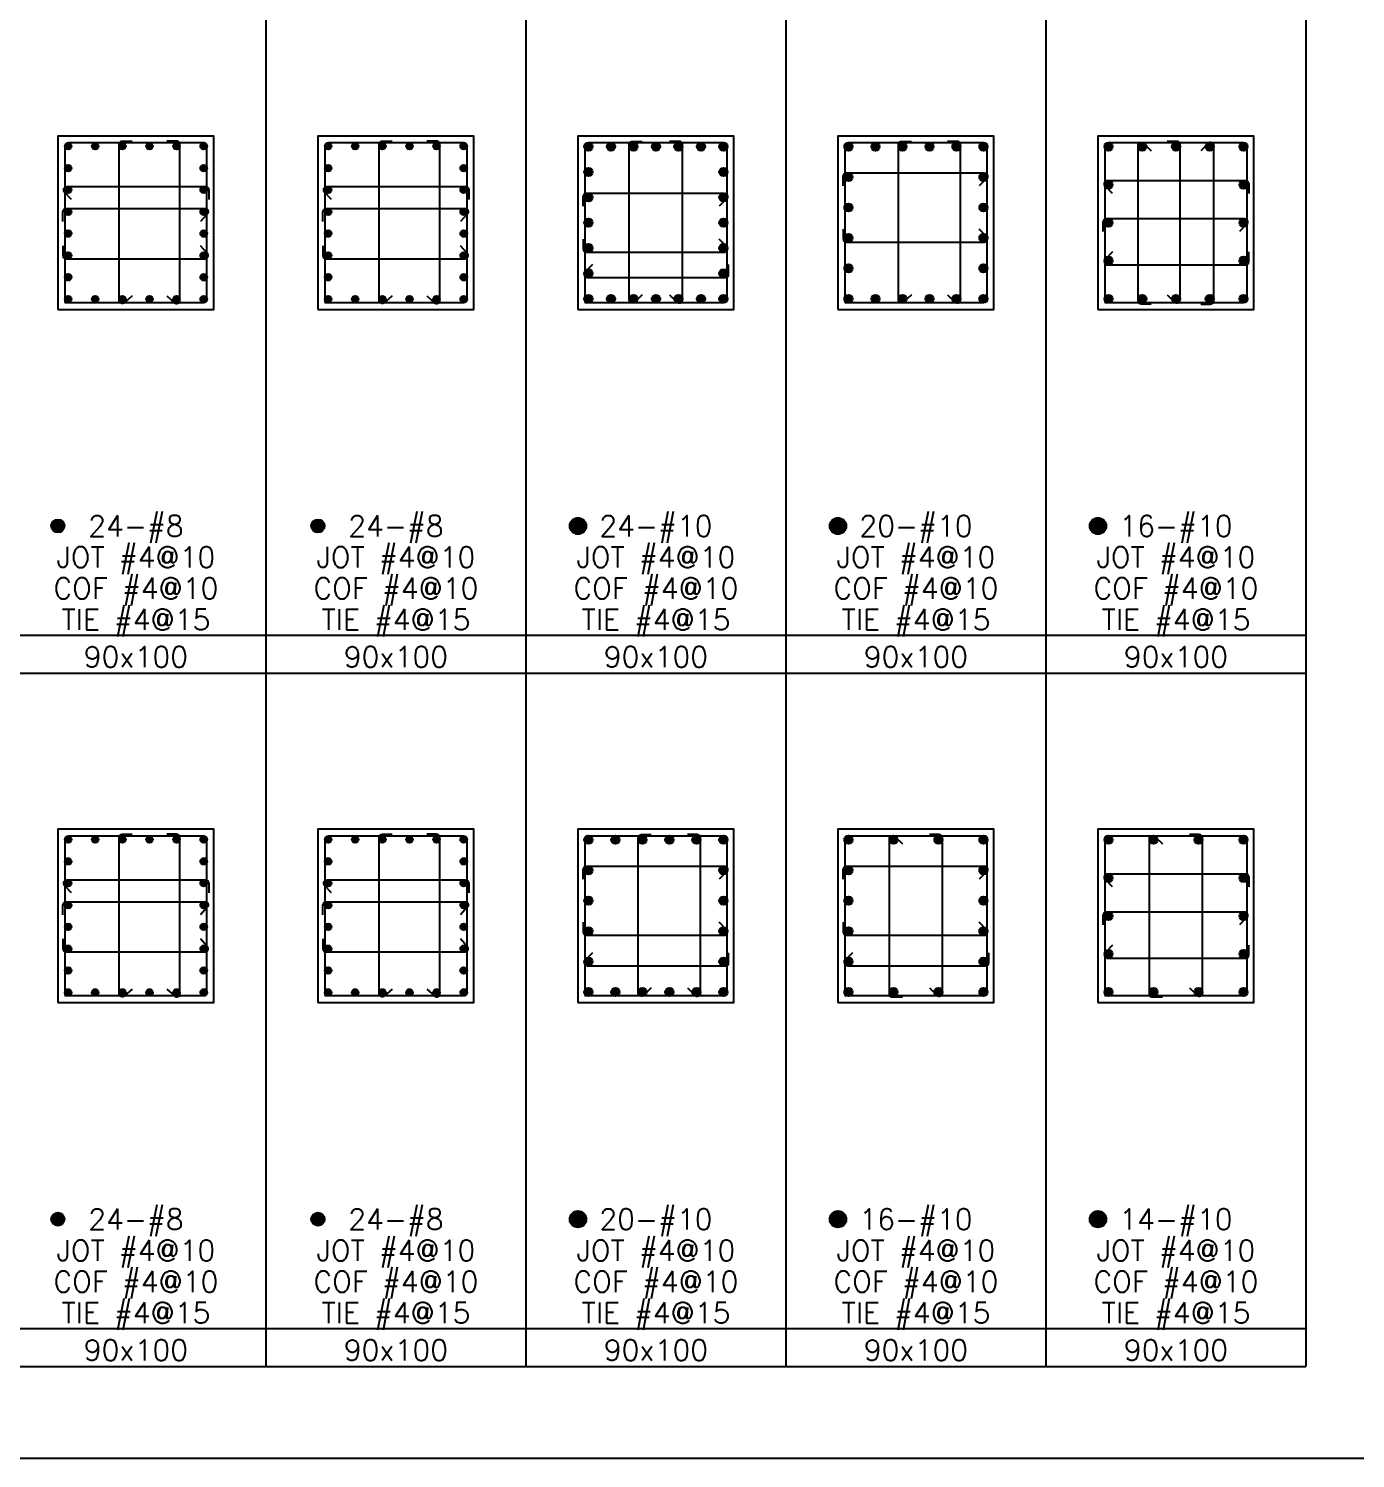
# Model space of a CAD drawing. Header units: millimetres. Extents: x 0 to 31920, y -6088 to 2522.
# Drawn here: x 8782 to 9548, y 0 to 825 of the extents above; entities that cross this region are included whole.
import ezdxf
from ezdxf.enums import TextEntityAlignment as Align

# ---------------------------------------------------------------- set-up
doc = ezdxf.new("R2010")
doc.units = ezdxf.units.MM
doc.header["$MEASUREMENT"] = 0
for name, color, linetype in [('DwFm', 7, 'Continuous'), ('S-RC', 130, 'Continuous'), ('S-REINF', 6, 'Continuous'), ('S-REINFD', 201, 'Continuous'), ('S-STUD', 1, 'Continuous'), ('S-TEXT', 2, 'Continuous')]:
    doc.layers.add(name, color=color, linetype=linetype)
doc.styles.add('CS4', font='romans.shx', dxfattribs={"width": 0.8, "bigfont": 'lsp.shx'})

# ---------------------------------------------------------------- blocks, each defined once
blk = doc.blocks.new('繪圖範圍')
blk.add_lwpolyline([(0, 51.1), (79.8, 51.1), (79.8, 0), (0, 0)], close=True)

msp = doc.modelspace()

# ---------------------------------------------------------------- hatches: boundary and pattern name
at = {"layer": 'S-REINFD'}
h = msp.add_hatch(color=256, dxfattribs=at)
edge = h.paths.add_edge_path()
edge.add_arc((8804.91, 757.1), 1.91, 0, 360)
h = msp.add_hatch(color=256, dxfattribs=at)
edge = h.paths.add_edge_path()
edge.add_arc((8820.54, 757.1), 1.91, 0, 360)
h = msp.add_hatch(color=256, dxfattribs=at)
edge = h.paths.add_edge_path()
edge.add_arc((8836.18, 757.1), 1.91, 0, 360)
h = msp.add_hatch(color=256, dxfattribs=at)
edge = h.paths.add_edge_path()
edge.add_arc((8851.82, 757.1), 1.91, 0, 360)
h = msp.add_hatch(color=256, dxfattribs=at)
edge = h.paths.add_edge_path()
edge.add_arc((8867.46, 757.1), 1.91, 0, 360)
h = msp.add_hatch(color=256, dxfattribs=at)
edge = h.paths.add_edge_path()
edge.add_arc((8883.1, 757.1), 1.91, 0, 360)
h = msp.add_hatch(color=256, dxfattribs=at)
edge = h.paths.add_edge_path()
edge.add_arc((8954.91, 757.1), 1.91, 0, 360)
h = msp.add_hatch(color=256, dxfattribs=at)
edge = h.paths.add_edge_path()
edge.add_arc((8970.54, 757.1), 1.91, 0, 360)
h = msp.add_hatch(color=256, dxfattribs=at)
edge = h.paths.add_edge_path()
edge.add_arc((8986.18, 757.1), 1.91, 0, 360)
h = msp.add_hatch(color=256, dxfattribs=at)
edge = h.paths.add_edge_path()
edge.add_arc((9001.82, 757.1), 1.91, 0, 360)
h = msp.add_hatch(color=256, dxfattribs=at)
edge = h.paths.add_edge_path()
edge.add_arc((9017.46, 757.1), 1.91, 0, 360)
h = msp.add_hatch(color=256, dxfattribs=at)
edge = h.paths.add_edge_path()
edge.add_arc((9033.1, 757.1), 1.91, 0, 360)
h = msp.add_hatch(color=256, dxfattribs=at)
edge = h.paths.add_edge_path()
edge.add_arc((9105.06, 756.94), 2.38, 0, 360)
h = msp.add_hatch(color=256, dxfattribs=at)
edge = h.paths.add_edge_path()
edge.add_arc((9118.04, 756.94), 2.38, 0, 360)
h = msp.add_hatch(color=256, dxfattribs=at)
edge = h.paths.add_edge_path()
edge.add_arc((9131.02, 756.94), 2.38, 0, 360)
h = msp.add_hatch(color=256, dxfattribs=at)
edge = h.paths.add_edge_path()
edge.add_arc((9144, 756.94), 2.38, 0, 360)
h = msp.add_hatch(color=256, dxfattribs=at)
edge = h.paths.add_edge_path()
edge.add_arc((9156.98, 756.94), 2.38, 0, 360)
h = msp.add_hatch(color=256, dxfattribs=at)
edge = h.paths.add_edge_path()
edge.add_arc((9169.96, 756.94), 2.38, 0, 360)
h = msp.add_hatch(color=256, dxfattribs=at)
edge = h.paths.add_edge_path()
edge.add_arc((9182.94, 756.94), 2.38, 0, 360)
h = msp.add_hatch(color=256, dxfattribs=at)
edge = h.paths.add_edge_path()
edge.add_arc((9255.06, 756.94), 2.38, 0, 360)
h = msp.add_hatch(color=256, dxfattribs=at)
edge = h.paths.add_edge_path()
edge.add_arc((9270.64, 756.94), 2.38, 0, 360)
h = msp.add_hatch(color=256, dxfattribs=at)
edge = h.paths.add_edge_path()
edge.add_arc((9286.21, 756.94), 2.38, 0, 360)
h = msp.add_hatch(color=256, dxfattribs=at)
edge = h.paths.add_edge_path()
edge.add_arc((9301.79, 756.94), 2.38, 0, 360)
h = msp.add_hatch(color=256, dxfattribs=at)
edge = h.paths.add_edge_path()
edge.add_arc((9317.36, 756.94), 2.38, 0, 360)
h = msp.add_hatch(color=256, dxfattribs=at)
edge = h.paths.add_edge_path()
edge.add_arc((9332.94, 756.94), 2.38, 0, 360)
h = msp.add_hatch(color=256, dxfattribs=at)
edge = h.paths.add_edge_path()
edge.add_arc((9405.06, 756.94), 2.38, 0, 360)
h = msp.add_hatch(color=256, dxfattribs=at)
edge = h.paths.add_edge_path()
edge.add_arc((9424.53, 756.94), 2.38, 0, 360)
h = msp.add_hatch(color=256, dxfattribs=at)
edge = h.paths.add_edge_path()
edge.add_arc((9444, 756.94), 2.38, 0, 360)
h = msp.add_hatch(color=256, dxfattribs=at)
edge = h.paths.add_edge_path()
edge.add_arc((9463.47, 756.94), 2.38, 0, 360)
h = msp.add_hatch(color=256, dxfattribs=at)
edge = h.paths.add_edge_path()
edge.add_arc((9482.94, 756.94), 2.38, 0, 360)
h = msp.add_hatch(color=256, dxfattribs=at)
edge = h.paths.add_edge_path()
edge.add_arc((8804.91, 744.5), 1.91, 0, 360)
h = msp.add_hatch(color=256, dxfattribs=at)
edge = h.paths.add_edge_path()
edge.add_arc((8883.1, 744.5), 1.91, 0, 360)
h = msp.add_hatch(color=256, dxfattribs=at)
edge = h.paths.add_edge_path()
edge.add_arc((8954.91, 744.5), 1.91, 0, 360)
h = msp.add_hatch(color=256, dxfattribs=at)
edge = h.paths.add_edge_path()
edge.add_arc((9033.1, 744.5), 1.91, 0, 360)
h = msp.add_hatch(color=256, dxfattribs=at)
edge = h.paths.add_edge_path()
edge.add_arc((9105.06, 742.29), 2.38, 0, 360)
h = msp.add_hatch(color=256, dxfattribs=at)
edge = h.paths.add_edge_path()
edge.add_arc((9182.94, 742.29), 2.38, 0, 360)
h = msp.add_hatch(color=256, dxfattribs=at)
edge = h.paths.add_edge_path()
edge.add_arc((9255.06, 739.36), 2.38, 0, 360)
h = msp.add_hatch(color=256, dxfattribs=at)
edge = h.paths.add_edge_path()
edge.add_arc((9332.94, 739.36), 2.38, 0, 360)
h = msp.add_hatch(color=256, dxfattribs=at)
edge = h.paths.add_edge_path()
edge.add_arc((9405.06, 734.97), 2.38, 0, 360)
h = msp.add_hatch(color=256, dxfattribs=at)
edge = h.paths.add_edge_path()
edge.add_arc((9482.94, 734.97), 2.38, 0, 360)
h = msp.add_hatch(color=256, dxfattribs=at)
edge = h.paths.add_edge_path()
edge.add_arc((8804.91, 731.9), 1.91, 0, 360)
h = msp.add_hatch(color=256, dxfattribs=at)
edge = h.paths.add_edge_path()
edge.add_arc((8883.1, 731.9), 1.91, 0, 360)
h = msp.add_hatch(color=256, dxfattribs=at)
edge = h.paths.add_edge_path()
edge.add_arc((8954.91, 731.9), 1.91, 0, 360)
h = msp.add_hatch(color=256, dxfattribs=at)
edge = h.paths.add_edge_path()
edge.add_arc((9033.1, 731.9), 1.91, 0, 360)
h = msp.add_hatch(color=256, dxfattribs=at)
edge = h.paths.add_edge_path()
edge.add_arc((9105.06, 727.65), 2.38, 0, 360)
h = msp.add_hatch(color=256, dxfattribs=at)
edge = h.paths.add_edge_path()
edge.add_arc((9182.94, 727.65), 2.38, 0, 360)
h = msp.add_hatch(color=256, dxfattribs=at)
edge = h.paths.add_edge_path()
edge.add_arc((8804.91, 719.3), 1.91, 0, 360)
h = msp.add_hatch(color=256, dxfattribs=at)
edge = h.paths.add_edge_path()
edge.add_arc((8883.1, 719.3), 1.91, 0, 360)
h = msp.add_hatch(color=256, dxfattribs=at)
edge = h.paths.add_edge_path()
edge.add_arc((8954.91, 719.3), 1.91, 0, 360)
h = msp.add_hatch(color=256, dxfattribs=at)
edge = h.paths.add_edge_path()
edge.add_arc((9033.1, 719.3), 1.91, 0, 360)
h = msp.add_hatch(color=256, dxfattribs=at)
edge = h.paths.add_edge_path()
edge.add_arc((9255.06, 721.79), 2.38, 0, 360)
h = msp.add_hatch(color=256, dxfattribs=at)
edge = h.paths.add_edge_path()
edge.add_arc((9332.94, 721.79), 2.38, 0, 360)
h = msp.add_hatch(color=256, dxfattribs=at)
edge = h.paths.add_edge_path()
edge.add_arc((9105.06, 713), 2.38, 0, 360)
h = msp.add_hatch(color=256, dxfattribs=at)
edge = h.paths.add_edge_path()
edge.add_arc((9182.94, 713), 2.38, 0, 360)
h = msp.add_hatch(color=256, dxfattribs=at)
edge = h.paths.add_edge_path()
edge.add_arc((9405.06, 713), 2.38, 0, 360)
h = msp.add_hatch(color=256, dxfattribs=at)
edge = h.paths.add_edge_path()
edge.add_arc((9482.94, 713), 2.38, 0, 360)
h = msp.add_hatch(color=256, dxfattribs=at)
edge = h.paths.add_edge_path()
edge.add_arc((8804.91, 706.7), 1.91, 0, 360)
h = msp.add_hatch(color=256, dxfattribs=at)
edge = h.paths.add_edge_path()
edge.add_arc((8883.1, 706.7), 1.91, 0, 360)
h = msp.add_hatch(color=256, dxfattribs=at)
edge = h.paths.add_edge_path()
edge.add_arc((8954.91, 706.7), 1.91, 0, 360)
h = msp.add_hatch(color=256, dxfattribs=at)
edge = h.paths.add_edge_path()
edge.add_arc((9033.1, 706.7), 1.91, 0, 360)
h = msp.add_hatch(color=256, dxfattribs=at)
edge = h.paths.add_edge_path()
edge.add_arc((9255.06, 704.21), 2.38, 0, 360)
h = msp.add_hatch(color=256, dxfattribs=at)
edge = h.paths.add_edge_path()
edge.add_arc((9332.94, 704.21), 2.38, 0, 360)
h = msp.add_hatch(color=256, dxfattribs=at)
edge = h.paths.add_edge_path()
edge.add_arc((8804.91, 694.1), 1.91, 0, 360)
h = msp.add_hatch(color=256, dxfattribs=at)
edge = h.paths.add_edge_path()
edge.add_arc((8883.1, 694.1), 1.91, 0, 360)
h = msp.add_hatch(color=256, dxfattribs=at)
edge = h.paths.add_edge_path()
edge.add_arc((8954.91, 694.1), 1.91, 0, 360)
h = msp.add_hatch(color=256, dxfattribs=at)
edge = h.paths.add_edge_path()
edge.add_arc((9033.1, 694.1), 1.91, 0, 360)
h = msp.add_hatch(color=256, dxfattribs=at)
edge = h.paths.add_edge_path()
edge.add_arc((9105.06, 698.35), 2.38, 0, 360)
h = msp.add_hatch(color=256, dxfattribs=at)
edge = h.paths.add_edge_path()
edge.add_arc((9182.94, 698.35), 2.38, 0, 360)
h = msp.add_hatch(color=256, dxfattribs=at)
edge = h.paths.add_edge_path()
edge.add_arc((9405.06, 691.03), 2.38, 0, 360)
h = msp.add_hatch(color=256, dxfattribs=at)
edge = h.paths.add_edge_path()
edge.add_arc((9482.94, 691.03), 2.38, 0, 360)
h = msp.add_hatch(color=256, dxfattribs=at)
edge = h.paths.add_edge_path()
edge.add_arc((9105.06, 683.71), 2.38, 0, 360)
h = msp.add_hatch(color=256, dxfattribs=at)
edge = h.paths.add_edge_path()
edge.add_arc((9182.94, 683.71), 2.38, 0, 360)
h = msp.add_hatch(color=256, dxfattribs=at)
edge = h.paths.add_edge_path()
edge.add_arc((9255.06, 686.64), 2.38, 0, 360)
h = msp.add_hatch(color=256, dxfattribs=at)
edge = h.paths.add_edge_path()
edge.add_arc((9332.94, 686.64), 2.38, 0, 360)
h = msp.add_hatch(color=256, dxfattribs=at)
edge = h.paths.add_edge_path()
edge.add_arc((8804.91, 681.5), 1.91, 0, 360)
h = msp.add_hatch(color=256, dxfattribs=at)
edge = h.paths.add_edge_path()
edge.add_arc((8883.1, 681.5), 1.91, 0, 360)
h = msp.add_hatch(color=256, dxfattribs=at)
edge = h.paths.add_edge_path()
edge.add_arc((8954.91, 681.5), 1.91, 0, 360)
h = msp.add_hatch(color=256, dxfattribs=at)
edge = h.paths.add_edge_path()
edge.add_arc((9033.1, 681.5), 1.91, 0, 360)
h = msp.add_hatch(color=256, dxfattribs=at)
edge = h.paths.add_edge_path()
edge.add_arc((8804.91, 668.91), 1.91, 0, 360)
h = msp.add_hatch(color=256, dxfattribs=at)
edge = h.paths.add_edge_path()
edge.add_arc((8820.54, 668.91), 1.91, 0, 360)
h = msp.add_hatch(color=256, dxfattribs=at)
edge = h.paths.add_edge_path()
edge.add_arc((8836.18, 668.91), 1.91, 0, 360)
h = msp.add_hatch(color=256, dxfattribs=at)
edge = h.paths.add_edge_path()
edge.add_arc((8851.82, 668.91), 1.91, 0, 360)
h = msp.add_hatch(color=256, dxfattribs=at)
edge = h.paths.add_edge_path()
edge.add_arc((8867.46, 668.91), 1.91, 0, 360)
h = msp.add_hatch(color=256, dxfattribs=at)
edge = h.paths.add_edge_path()
edge.add_arc((8883.1, 668.91), 1.91, 0, 360)
h = msp.add_hatch(color=256, dxfattribs=at)
edge = h.paths.add_edge_path()
edge.add_arc((8954.91, 668.91), 1.91, 0, 360)
h = msp.add_hatch(color=256, dxfattribs=at)
edge = h.paths.add_edge_path()
edge.add_arc((8970.54, 668.91), 1.91, 0, 360)
h = msp.add_hatch(color=256, dxfattribs=at)
edge = h.paths.add_edge_path()
edge.add_arc((8986.18, 668.91), 1.91, 0, 360)
h = msp.add_hatch(color=256, dxfattribs=at)
edge = h.paths.add_edge_path()
edge.add_arc((9001.82, 668.91), 1.91, 0, 360)
h = msp.add_hatch(color=256, dxfattribs=at)
edge = h.paths.add_edge_path()
edge.add_arc((9017.46, 668.91), 1.91, 0, 360)
h = msp.add_hatch(color=256, dxfattribs=at)
edge = h.paths.add_edge_path()
edge.add_arc((9033.1, 668.91), 1.91, 0, 360)
h = msp.add_hatch(color=256, dxfattribs=at)
edge = h.paths.add_edge_path()
edge.add_arc((9105.06, 669.06), 2.38, 0, 360)
h = msp.add_hatch(color=256, dxfattribs=at)
edge = h.paths.add_edge_path()
edge.add_arc((9118.04, 669.06), 2.38, 0, 360)
h = msp.add_hatch(color=256, dxfattribs=at)
edge = h.paths.add_edge_path()
edge.add_arc((9131.02, 669.06), 2.38, 0, 360)
h = msp.add_hatch(color=256, dxfattribs=at)
edge = h.paths.add_edge_path()
edge.add_arc((9144, 669.06), 2.38, 0, 360)
h = msp.add_hatch(color=256, dxfattribs=at)
edge = h.paths.add_edge_path()
edge.add_arc((9156.98, 669.06), 2.38, 0, 360)
h = msp.add_hatch(color=256, dxfattribs=at)
edge = h.paths.add_edge_path()
edge.add_arc((9169.96, 669.06), 2.38, 0, 360)
h = msp.add_hatch(color=256, dxfattribs=at)
edge = h.paths.add_edge_path()
edge.add_arc((9182.94, 669.06), 2.38, 0, 360)
h = msp.add_hatch(color=256, dxfattribs=at)
edge = h.paths.add_edge_path()
edge.add_arc((9255.06, 669.06), 2.38, 0, 360)
h = msp.add_hatch(color=256, dxfattribs=at)
edge = h.paths.add_edge_path()
edge.add_arc((9270.64, 669.06), 2.38, 0, 360)
h = msp.add_hatch(color=256, dxfattribs=at)
edge = h.paths.add_edge_path()
edge.add_arc((9286.21, 669.06), 2.38, 0, 360)
h = msp.add_hatch(color=256, dxfattribs=at)
edge = h.paths.add_edge_path()
edge.add_arc((9301.79, 669.06), 2.38, 0, 360)
h = msp.add_hatch(color=256, dxfattribs=at)
edge = h.paths.add_edge_path()
edge.add_arc((9317.36, 669.06), 2.38, 0, 360)
h = msp.add_hatch(color=256, dxfattribs=at)
edge = h.paths.add_edge_path()
edge.add_arc((9332.94, 669.06), 2.38, 0, 360)
h = msp.add_hatch(color=256, dxfattribs=at)
edge = h.paths.add_edge_path()
edge.add_arc((9405.06, 669.06), 2.38, 0, 360)
h = msp.add_hatch(color=256, dxfattribs=at)
edge = h.paths.add_edge_path()
edge.add_arc((9424.53, 669.06), 2.38, 0, 360)
h = msp.add_hatch(color=256, dxfattribs=at)
edge = h.paths.add_edge_path()
edge.add_arc((9444, 669.06), 2.38, 0, 360)
h = msp.add_hatch(color=256, dxfattribs=at)
edge = h.paths.add_edge_path()
edge.add_arc((9463.47, 669.06), 2.38, 0, 360)
h = msp.add_hatch(color=256, dxfattribs=at)
edge = h.paths.add_edge_path()
edge.add_arc((9482.94, 669.06), 2.38, 0, 360)
h = msp.add_hatch(color=256, dxfattribs=at)
edge = h.paths.add_edge_path()
edge.add_arc((8799, 538), 3.81, 0, 360)
h = msp.add_hatch(color=256, dxfattribs=at)
edge = h.paths.add_edge_path()
edge.add_arc((8949, 538), 3.81, 0, 360)
h = msp.add_hatch(color=256, dxfattribs=at)
edge = h.paths.add_edge_path()
edge.add_arc((9099, 538), 4.76, 0, 360)
h = msp.add_hatch(color=256, dxfattribs=at)
edge = h.paths.add_edge_path()
edge.add_arc((9249, 538), 4.76, 0, 360)
h = msp.add_hatch(color=256, dxfattribs=at)
edge = h.paths.add_edge_path()
edge.add_arc((9399, 538), 4.76, 0, 360)
h = msp.add_hatch(color=256, dxfattribs=at)
edge = h.paths.add_edge_path()
edge.add_arc((8804.91, 357.1), 1.91, 0, 360)
h = msp.add_hatch(color=256, dxfattribs=at)
edge = h.paths.add_edge_path()
edge.add_arc((8820.54, 357.1), 1.91, 0, 360)
h = msp.add_hatch(color=256, dxfattribs=at)
edge = h.paths.add_edge_path()
edge.add_arc((8836.18, 357.1), 1.91, 0, 360)
h = msp.add_hatch(color=256, dxfattribs=at)
edge = h.paths.add_edge_path()
edge.add_arc((8851.82, 357.1), 1.91, 0, 360)
h = msp.add_hatch(color=256, dxfattribs=at)
edge = h.paths.add_edge_path()
edge.add_arc((8867.46, 357.1), 1.91, 0, 360)
h = msp.add_hatch(color=256, dxfattribs=at)
edge = h.paths.add_edge_path()
edge.add_arc((8883.1, 357.1), 1.91, 0, 360)
h = msp.add_hatch(color=256, dxfattribs=at)
edge = h.paths.add_edge_path()
edge.add_arc((8954.91, 357.1), 1.91, 0, 360)
h = msp.add_hatch(color=256, dxfattribs=at)
edge = h.paths.add_edge_path()
edge.add_arc((8970.54, 357.1), 1.91, 0, 360)
h = msp.add_hatch(color=256, dxfattribs=at)
edge = h.paths.add_edge_path()
edge.add_arc((8986.18, 357.1), 1.91, 0, 360)
h = msp.add_hatch(color=256, dxfattribs=at)
edge = h.paths.add_edge_path()
edge.add_arc((9001.82, 357.1), 1.91, 0, 360)
h = msp.add_hatch(color=256, dxfattribs=at)
edge = h.paths.add_edge_path()
edge.add_arc((9017.46, 357.1), 1.91, 0, 360)
h = msp.add_hatch(color=256, dxfattribs=at)
edge = h.paths.add_edge_path()
edge.add_arc((9033.1, 357.1), 1.91, 0, 360)
h = msp.add_hatch(color=256, dxfattribs=at)
edge = h.paths.add_edge_path()
edge.add_arc((9105.06, 356.94), 2.38, 0, 360)
h = msp.add_hatch(color=256, dxfattribs=at)
edge = h.paths.add_edge_path()
edge.add_arc((9120.64, 356.94), 2.38, 0, 360)
h = msp.add_hatch(color=256, dxfattribs=at)
edge = h.paths.add_edge_path()
edge.add_arc((9136.21, 356.94), 2.38, 0, 360)
h = msp.add_hatch(color=256, dxfattribs=at)
edge = h.paths.add_edge_path()
edge.add_arc((9151.79, 356.94), 2.38, 0, 360)
h = msp.add_hatch(color=256, dxfattribs=at)
edge = h.paths.add_edge_path()
edge.add_arc((9167.36, 356.94), 2.38, 0, 360)
h = msp.add_hatch(color=256, dxfattribs=at)
edge = h.paths.add_edge_path()
edge.add_arc((9182.94, 356.94), 2.38, 0, 360)
h = msp.add_hatch(color=256, dxfattribs=at)
edge = h.paths.add_edge_path()
edge.add_arc((9255.06, 356.94), 2.38, 0, 360)
h = msp.add_hatch(color=256, dxfattribs=at)
edge = h.paths.add_edge_path()
edge.add_arc((9281.02, 356.94), 2.38, 0, 360)
h = msp.add_hatch(color=256, dxfattribs=at)
edge = h.paths.add_edge_path()
edge.add_arc((9306.98, 356.94), 2.38, 0, 360)
h = msp.add_hatch(color=256, dxfattribs=at)
edge = h.paths.add_edge_path()
edge.add_arc((9332.94, 356.94), 2.38, 0, 360)
h = msp.add_hatch(color=256, dxfattribs=at)
edge = h.paths.add_edge_path()
edge.add_arc((9405.06, 356.94), 2.38, 0, 360)
h = msp.add_hatch(color=256, dxfattribs=at)
edge = h.paths.add_edge_path()
edge.add_arc((9431.02, 356.94), 2.38, 0, 360)
h = msp.add_hatch(color=256, dxfattribs=at)
edge = h.paths.add_edge_path()
edge.add_arc((9456.98, 356.94), 2.38, 0, 360)
h = msp.add_hatch(color=256, dxfattribs=at)
edge = h.paths.add_edge_path()
edge.add_arc((9482.94, 356.94), 2.38, 0, 360)
h = msp.add_hatch(color=256, dxfattribs=at)
edge = h.paths.add_edge_path()
edge.add_arc((8804.91, 344.5), 1.91, 0, 360)
h = msp.add_hatch(color=256, dxfattribs=at)
edge = h.paths.add_edge_path()
edge.add_arc((8883.1, 344.5), 1.91, 0, 360)
h = msp.add_hatch(color=256, dxfattribs=at)
edge = h.paths.add_edge_path()
edge.add_arc((8954.91, 344.5), 1.91, 0, 360)
h = msp.add_hatch(color=256, dxfattribs=at)
edge = h.paths.add_edge_path()
edge.add_arc((9033.1, 344.5), 1.91, 0, 360)
h = msp.add_hatch(color=256, dxfattribs=at)
edge = h.paths.add_edge_path()
edge.add_arc((9105.06, 339.36), 2.38, 0, 360)
h = msp.add_hatch(color=256, dxfattribs=at)
edge = h.paths.add_edge_path()
edge.add_arc((9182.94, 339.36), 2.38, 0, 360)
h = msp.add_hatch(color=256, dxfattribs=at)
edge = h.paths.add_edge_path()
edge.add_arc((9255.06, 339.36), 2.38, 0, 360)
h = msp.add_hatch(color=256, dxfattribs=at)
edge = h.paths.add_edge_path()
edge.add_arc((9332.94, 339.36), 2.38, 0, 360)
h = msp.add_hatch(color=256, dxfattribs=at)
edge = h.paths.add_edge_path()
edge.add_arc((8804.91, 331.9), 1.91, 0, 360)
h = msp.add_hatch(color=256, dxfattribs=at)
edge = h.paths.add_edge_path()
edge.add_arc((8883.1, 331.9), 1.91, 0, 360)
h = msp.add_hatch(color=256, dxfattribs=at)
edge = h.paths.add_edge_path()
edge.add_arc((8954.91, 331.9), 1.91, 0, 360)
h = msp.add_hatch(color=256, dxfattribs=at)
edge = h.paths.add_edge_path()
edge.add_arc((9033.1, 331.9), 1.91, 0, 360)
h = msp.add_hatch(color=256, dxfattribs=at)
edge = h.paths.add_edge_path()
edge.add_arc((9405.06, 334.97), 2.38, 0, 360)
h = msp.add_hatch(color=256, dxfattribs=at)
edge = h.paths.add_edge_path()
edge.add_arc((9482.94, 334.97), 2.38, 0, 360)
h = msp.add_hatch(color=256, dxfattribs=at)
edge = h.paths.add_edge_path()
edge.add_arc((9105.06, 321.79), 2.38, 0, 360)
h = msp.add_hatch(color=256, dxfattribs=at)
edge = h.paths.add_edge_path()
edge.add_arc((9182.94, 321.79), 2.38, 0, 360)
h = msp.add_hatch(color=256, dxfattribs=at)
edge = h.paths.add_edge_path()
edge.add_arc((9255.06, 321.79), 2.38, 0, 360)
h = msp.add_hatch(color=256, dxfattribs=at)
edge = h.paths.add_edge_path()
edge.add_arc((9332.94, 321.79), 2.38, 0, 360)
h = msp.add_hatch(color=256, dxfattribs=at)
edge = h.paths.add_edge_path()
edge.add_arc((8804.91, 319.3), 1.91, 0, 360)
h = msp.add_hatch(color=256, dxfattribs=at)
edge = h.paths.add_edge_path()
edge.add_arc((8883.1, 319.3), 1.91, 0, 360)
h = msp.add_hatch(color=256, dxfattribs=at)
edge = h.paths.add_edge_path()
edge.add_arc((8954.91, 319.3), 1.91, 0, 360)
h = msp.add_hatch(color=256, dxfattribs=at)
edge = h.paths.add_edge_path()
edge.add_arc((9033.1, 319.3), 1.91, 0, 360)
h = msp.add_hatch(color=256, dxfattribs=at)
edge = h.paths.add_edge_path()
edge.add_arc((9405.06, 313), 2.38, 0, 360)
h = msp.add_hatch(color=256, dxfattribs=at)
edge = h.paths.add_edge_path()
edge.add_arc((9482.94, 313), 2.38, 0, 360)
h = msp.add_hatch(color=256, dxfattribs=at)
edge = h.paths.add_edge_path()
edge.add_arc((8804.91, 306.7), 1.91, 0, 360)
h = msp.add_hatch(color=256, dxfattribs=at)
edge = h.paths.add_edge_path()
edge.add_arc((8883.1, 306.7), 1.91, 0, 360)
h = msp.add_hatch(color=256, dxfattribs=at)
edge = h.paths.add_edge_path()
edge.add_arc((8954.91, 306.7), 1.91, 0, 360)
h = msp.add_hatch(color=256, dxfattribs=at)
edge = h.paths.add_edge_path()
edge.add_arc((9033.1, 306.7), 1.91, 0, 360)
h = msp.add_hatch(color=256, dxfattribs=at)
edge = h.paths.add_edge_path()
edge.add_arc((9105.06, 304.21), 2.38, 0, 360)
h = msp.add_hatch(color=256, dxfattribs=at)
edge = h.paths.add_edge_path()
edge.add_arc((9182.94, 304.21), 2.38, 0, 360)
h = msp.add_hatch(color=256, dxfattribs=at)
edge = h.paths.add_edge_path()
edge.add_arc((9255.06, 304.21), 2.38, 0, 360)
h = msp.add_hatch(color=256, dxfattribs=at)
edge = h.paths.add_edge_path()
edge.add_arc((9332.94, 304.21), 2.38, 0, 360)
h = msp.add_hatch(color=256, dxfattribs=at)
edge = h.paths.add_edge_path()
edge.add_arc((8804.91, 294.1), 1.91, 0, 360)
h = msp.add_hatch(color=256, dxfattribs=at)
edge = h.paths.add_edge_path()
edge.add_arc((8883.1, 294.1), 1.91, 0, 360)
h = msp.add_hatch(color=256, dxfattribs=at)
edge = h.paths.add_edge_path()
edge.add_arc((8954.91, 294.1), 1.91, 0, 360)
h = msp.add_hatch(color=256, dxfattribs=at)
edge = h.paths.add_edge_path()
edge.add_arc((9033.1, 294.1), 1.91, 0, 360)
h = msp.add_hatch(color=256, dxfattribs=at)
edge = h.paths.add_edge_path()
edge.add_arc((9105.06, 286.64), 2.38, 0, 360)
h = msp.add_hatch(color=256, dxfattribs=at)
edge = h.paths.add_edge_path()
edge.add_arc((9182.94, 286.64), 2.38, 0, 360)
h = msp.add_hatch(color=256, dxfattribs=at)
edge = h.paths.add_edge_path()
edge.add_arc((9255.06, 286.64), 2.38, 0, 360)
h = msp.add_hatch(color=256, dxfattribs=at)
edge = h.paths.add_edge_path()
edge.add_arc((9332.94, 286.64), 2.38, 0, 360)
h = msp.add_hatch(color=256, dxfattribs=at)
edge = h.paths.add_edge_path()
edge.add_arc((9405.06, 291.03), 2.38, 0, 360)
h = msp.add_hatch(color=256, dxfattribs=at)
edge = h.paths.add_edge_path()
edge.add_arc((9482.94, 291.03), 2.38, 0, 360)
h = msp.add_hatch(color=256, dxfattribs=at)
edge = h.paths.add_edge_path()
edge.add_arc((8804.91, 281.5), 1.91, 0, 360)
h = msp.add_hatch(color=256, dxfattribs=at)
edge = h.paths.add_edge_path()
edge.add_arc((8883.1, 281.5), 1.91, 0, 360)
h = msp.add_hatch(color=256, dxfattribs=at)
edge = h.paths.add_edge_path()
edge.add_arc((8954.91, 281.5), 1.91, 0, 360)
h = msp.add_hatch(color=256, dxfattribs=at)
edge = h.paths.add_edge_path()
edge.add_arc((9033.1, 281.5), 1.91, 0, 360)
h = msp.add_hatch(color=256, dxfattribs=at)
edge = h.paths.add_edge_path()
edge.add_arc((8804.91, 268.91), 1.91, 0, 360)
h = msp.add_hatch(color=256, dxfattribs=at)
edge = h.paths.add_edge_path()
edge.add_arc((8820.54, 268.91), 1.91, 0, 360)
h = msp.add_hatch(color=256, dxfattribs=at)
edge = h.paths.add_edge_path()
edge.add_arc((8836.18, 268.91), 1.91, 0, 360)
h = msp.add_hatch(color=256, dxfattribs=at)
edge = h.paths.add_edge_path()
edge.add_arc((8851.82, 268.91), 1.91, 0, 360)
h = msp.add_hatch(color=256, dxfattribs=at)
edge = h.paths.add_edge_path()
edge.add_arc((8867.46, 268.91), 1.91, 0, 360)
h = msp.add_hatch(color=256, dxfattribs=at)
edge = h.paths.add_edge_path()
edge.add_arc((8883.1, 268.91), 1.91, 0, 360)
h = msp.add_hatch(color=256, dxfattribs=at)
edge = h.paths.add_edge_path()
edge.add_arc((8954.91, 268.91), 1.91, 0, 360)
h = msp.add_hatch(color=256, dxfattribs=at)
edge = h.paths.add_edge_path()
edge.add_arc((8970.54, 268.91), 1.91, 0, 360)
h = msp.add_hatch(color=256, dxfattribs=at)
edge = h.paths.add_edge_path()
edge.add_arc((8986.18, 268.91), 1.91, 0, 360)
h = msp.add_hatch(color=256, dxfattribs=at)
edge = h.paths.add_edge_path()
edge.add_arc((9001.82, 268.91), 1.91, 0, 360)
h = msp.add_hatch(color=256, dxfattribs=at)
edge = h.paths.add_edge_path()
edge.add_arc((9017.46, 268.91), 1.91, 0, 360)
h = msp.add_hatch(color=256, dxfattribs=at)
edge = h.paths.add_edge_path()
edge.add_arc((9033.1, 268.91), 1.91, 0, 360)
h = msp.add_hatch(color=256, dxfattribs=at)
edge = h.paths.add_edge_path()
edge.add_arc((9105.06, 269.06), 2.38, 0, 360)
h = msp.add_hatch(color=256, dxfattribs=at)
edge = h.paths.add_edge_path()
edge.add_arc((9120.64, 269.06), 2.38, 0, 360)
h = msp.add_hatch(color=256, dxfattribs=at)
edge = h.paths.add_edge_path()
edge.add_arc((9136.21, 269.06), 2.38, 0, 360)
h = msp.add_hatch(color=256, dxfattribs=at)
edge = h.paths.add_edge_path()
edge.add_arc((9151.79, 269.06), 2.38, 0, 360)
h = msp.add_hatch(color=256, dxfattribs=at)
edge = h.paths.add_edge_path()
edge.add_arc((9167.36, 269.06), 2.38, 0, 360)
h = msp.add_hatch(color=256, dxfattribs=at)
edge = h.paths.add_edge_path()
edge.add_arc((9182.94, 269.06), 2.38, 0, 360)
h = msp.add_hatch(color=256, dxfattribs=at)
edge = h.paths.add_edge_path()
edge.add_arc((9255.06, 269.06), 2.38, 0, 360)
h = msp.add_hatch(color=256, dxfattribs=at)
edge = h.paths.add_edge_path()
edge.add_arc((9281.02, 269.06), 2.38, 0, 360)
h = msp.add_hatch(color=256, dxfattribs=at)
edge = h.paths.add_edge_path()
edge.add_arc((9306.98, 269.06), 2.38, 0, 360)
h = msp.add_hatch(color=256, dxfattribs=at)
edge = h.paths.add_edge_path()
edge.add_arc((9332.94, 269.06), 2.38, 0, 360)
h = msp.add_hatch(color=256, dxfattribs=at)
edge = h.paths.add_edge_path()
edge.add_arc((9405.06, 269.06), 2.38, 0, 360)
h = msp.add_hatch(color=256, dxfattribs=at)
edge = h.paths.add_edge_path()
edge.add_arc((9431.02, 269.06), 2.38, 0, 360)
h = msp.add_hatch(color=256, dxfattribs=at)
edge = h.paths.add_edge_path()
edge.add_arc((9456.98, 269.06), 2.38, 0, 360)
h = msp.add_hatch(color=256, dxfattribs=at)
edge = h.paths.add_edge_path()
edge.add_arc((9482.94, 269.06), 2.38, 0, 360)
h = msp.add_hatch(color=256, dxfattribs=at)
edge = h.paths.add_edge_path()
edge.add_arc((8799, 138), 3.81, 0, 360)
h = msp.add_hatch(color=256, dxfattribs=at)
edge = h.paths.add_edge_path()
edge.add_arc((8949, 138), 3.81, 0, 360)
h = msp.add_hatch(color=256, dxfattribs=at)
edge = h.paths.add_edge_path()
edge.add_arc((9099, 138), 4.76, 0, 360)
h = msp.add_hatch(color=256, dxfattribs=at)
edge = h.paths.add_edge_path()
edge.add_arc((9249, 138), 4.76, 0, 360)
h = msp.add_hatch(color=256, dxfattribs=at)
edge = h.paths.add_edge_path()
edge.add_arc((9399, 138), 4.76, 0, 360)

# ---------------------------------------------------------------- linework, layer by layer
at = {"layer": 'S-RC'}
for points in [[(8799, 663), (8889, 663), (8889, 763), (8799, 763), (8799, 663)], [(8949, 663), (9039, 663), (9039, 763), (8949, 763), (8949, 663)], [(9099, 663), (9189, 663), (9189, 763), (9099, 763), (9099, 663)], [(9249, 663), (9339, 663), (9339, 763), (9249, 763), (9249, 663)], [(9399, 663), (9489, 663), (9489, 763), (9399, 763), (9399, 663)], [(8799, 263), (8889, 263), (8889, 363), (8799, 363), (8799, 263)], [(8949, 263), (9039, 263), (9039, 363), (8949, 363), (8949, 263)], [(9099, 263), (9189, 263), (9189, 363), (9099, 363), (9099, 263)], [(9249, 263), (9339, 263), (9339, 363), (9249, 363), (9249, 263)], [(9399, 263), (9489, 263), (9489, 363), (9399, 363), (9399, 263)]]:
    msp.add_lwpolyline(points, dxfattribs=at)
at = {"layer": 'S-REINF', "color": 2}
for points in [[(8803, 667), (8883.1, 667, 0.414214), (8885, 668.9), (8885, 757.1, 0.414214), (8883.1, 759), (8804.9, 759, 0.414214), (8803, 757.1), (8803, 667)], [(8841.78, 670.81), (8837.46, 666.84, -0.653352), (8834.28, 668.24), (8834.28, 758.19, -0.414214), (8836.18, 760.1), (8841.78, 760.1)], [(8861.86, 670.81), (8866.18, 666.84, 0.653352), (8869.36, 668.24), (8869.36, 758.19, 0.414214), (8867.46, 760.1), (8861.86, 760.1)], [(8953, 667), (9033.1, 667, 0.414214), (9035, 668.9), (9035, 757.1, 0.414214), (9033.1, 759), (8954.9, 759, 0.414214), (8953, 757.1), (8953, 667)], [(8991.78, 670.81), (8987.46, 666.84, -0.653352), (8984.28, 668.24), (8984.28, 758.19, -0.414214), (8986.18, 760.1), (8991.78, 760.1)], [(9011.86, 670.81), (9016.18, 666.84, 0.653352), (9019.36, 668.24), (9019.36, 758.19, 0.414214), (9017.46, 760.1), (9011.86, 760.1)], [(9103, 667), (9183.1, 667, 0.414214), (9185, 668.9), (9185, 757.1, 0.414214), (9183.1, 759), (9104.9, 759, 0.414214), (9103, 757.1), (9103, 667)], [(9136.14, 671.44), (9131.87, 667.25, -0.665297), (9128.64, 668.6), (9128.64, 758.04, -0.414214), (9130.54, 759.94), (9136.14, 759.94)], [(9151.86, 671.44), (9156.13, 667.25, 0.665297), (9159.36, 668.6), (9159.36, 758.04, 0.414214), (9157.46, 759.94), (9151.86, 759.94)], [(9253, 667), (9333.1, 667, 0.414214), (9335, 668.9), (9335, 757.1, 0.414214), (9333.1, 759), (9254.9, 759, 0.414214), (9253, 757.1), (9253, 667)], [(9291.33, 671.44), (9287.06, 667.25, -0.665297), (9283.83, 668.6), (9283.83, 758.04, -0.414214), (9285.73, 759.94), (9291.33, 759.94)], [(9312.24, 671.44), (9316.51, 667.25, 0.665297), (9319.74, 668.6), (9319.74, 758.04, 0.414214), (9317.84, 759.94), (9312.24, 759.94)], [(9403, 667), (9483.1, 667, 0.414214), (9485, 668.9), (9485, 757.1, 0.414214), (9483.1, 759), (9404.9, 759, 0.414214), (9403, 757.1), (9403, 667)], [(9429.65, 666.06), (9424.05, 666.06, -0.414214), (9422.15, 667.96), (9422.15, 757.4, -0.665297), (9425.38, 758.75), (9429.65, 754.56)], [(9438.88, 671.44), (9443.15, 667.25, 0.665297), (9446.38, 668.6), (9446.38, 758.04, 0.414214), (9444.48, 759.94), (9438.88, 759.94)], [(9458.35, 666.06), (9463.95, 666.06, 0.414214), (9465.85, 667.96), (9465.85, 757.4, 0.665297), (9462.62, 758.75), (9458.35, 754.56)], [(9252.06, 734.24), (9252.06, 739.84, -0.414214), (9253.96, 741.74), (9333.4, 741.74, -0.665297), (9334.75, 738.51), (9330.55, 734.24)], [(9407.44, 729.85), (9403.25, 734.12, -0.665297), (9404.6, 737.35), (9484.04, 737.35, -0.414214), (9485.94, 735.45), (9485.94, 729.85)], [(8806.81, 726.3), (8802.84, 730.62, -0.653352), (8804.24, 733.8), (8884.2, 733.8, -0.414214), (8886.1, 731.9), (8886.1, 726.3)], [(8956.81, 726.3), (8952.84, 730.62, -0.653352), (8954.24, 733.8), (9034.2, 733.8, -0.414214), (9036.1, 731.9), (9036.1, 726.3)], [(9102.06, 722.53), (9102.06, 728.13, -0.414214), (9103.96, 730.03), (9183.4, 730.03, -0.665297), (9184.75, 726.79), (9180.55, 722.53)], [(8801.91, 713.7), (8801.91, 719.3, -0.414214), (8803.81, 721.2), (8883.76, 721.2, -0.653352), (8885.16, 718.02), (8881.19, 713.7)], [(8951.91, 713.7), (8951.91, 719.3, -0.414214), (8953.81, 721.2), (9033.76, 721.2, -0.653352), (9035.16, 718.02), (9031.19, 713.7)], [(9402.06, 707.88), (9402.06, 713.48, -0.414214), (9403.96, 715.38), (9483.4, 715.38, -0.665297), (9484.75, 712.15), (9480.55, 707.88)], [(9102.06, 703.47), (9102.06, 697.87, 0.414214), (9103.96, 695.97), (9183.4, 695.97, 0.665297), (9184.75, 699.21), (9180.55, 703.47)], [(9252.06, 709.33), (9252.06, 703.73, 0.414214), (9253.96, 701.83), (9333.4, 701.83, 0.665297), (9334.75, 705.06), (9330.55, 709.33)], [(8801.91, 699.7), (8801.91, 694.1, 0.414214), (8803.81, 692.2), (8883.76, 692.2, 0.653352), (8885.16, 695.38), (8881.19, 699.7)], [(8951.91, 699.7), (8951.91, 694.1, 0.414214), (8953.81, 692.2), (9033.76, 692.2, 0.653352), (9035.16, 695.38), (9031.19, 699.7)], [(9407.44, 696.15), (9403.25, 691.88, 0.665297), (9404.6, 688.65), (9484.04, 688.65, 0.414214), (9485.94, 690.55), (9485.94, 696.15)], [(9107.44, 688.83), (9103.25, 684.56, 0.665297), (9104.6, 681.33), (9184.04, 681.33, 0.414214), (9185.94, 683.23), (9185.94, 688.83)], [(8803, 267), (8883.1, 267, 0.414214), (8885, 268.9), (8885, 357.1, 0.414214), (8883.1, 359), (8804.9, 359, 0.414214), (8803, 357.1), (8803, 267)], [(8841.78, 270.81), (8837.46, 266.84, -0.653352), (8834.28, 268.24), (8834.28, 358.2, -0.414214), (8836.18, 360.1), (8841.78, 360.1)], [(8861.86, 270.81), (8866.18, 266.84, 0.653352), (8869.36, 268.24), (8869.36, 358.2, 0.414214), (8867.46, 360.1), (8861.86, 360.1)], [(8953, 267), (9033.1, 267, 0.414214), (9035, 268.9), (9035, 357.1, 0.414214), (9033.1, 359), (8954.9, 359, 0.414214), (8953, 357.1), (8953, 267)], [(8991.78, 270.81), (8987.46, 266.84, -0.653352), (8984.28, 268.24), (8984.28, 358.2, -0.414214), (8986.18, 360.1), (8991.78, 360.1)], [(9011.86, 270.81), (9016.18, 266.84, 0.653352), (9019.36, 268.24), (9019.36, 358.2, 0.414214), (9017.46, 360.1), (9011.86, 360.1)], [(9103, 267), (9183.1, 267, 0.414214), (9185, 268.9), (9185, 357.1, 0.414214), (9183.1, 359), (9104.9, 359, 0.414214), (9103, 357.1), (9103, 267)], [(9141.33, 271.44), (9137.06, 267.25, -0.665297), (9133.83, 268.6), (9133.83, 358.04, -0.414214), (9135.73, 359.94), (9141.33, 359.94)], [(9162.24, 271.44), (9166.51, 267.25, 0.665297), (9169.74, 268.6), (9169.74, 358.04, 0.414214), (9167.84, 359.94), (9162.24, 359.94)], [(9253, 267), (9333.1, 267, 0.414214), (9335, 268.9), (9335, 357.1, 0.414214), (9333.1, 359), (9254.9, 359, 0.414214), (9253, 357.1), (9253, 267)], [(9286.14, 266.06), (9280.54, 266.06, -0.414214), (9278.64, 267.96), (9278.64, 357.4, -0.665297), (9281.87, 358.75), (9286.14, 354.55)], [(9301.86, 271.44), (9306.13, 267.25, 0.665297), (9309.36, 268.6), (9309.36, 358.04, 0.414214), (9307.46, 359.94), (9301.86, 359.94)], [(9403, 267), (9483.1, 267, 0.414214), (9485, 268.9), (9485, 357.1, 0.414214), (9483.1, 359), (9404.9, 359, 0.414214), (9403, 357.1), (9403, 267)], [(9436.14, 266.06), (9430.54, 266.06, -0.414214), (9428.64, 267.96), (9428.64, 357.4, -0.665297), (9431.87, 358.75), (9436.14, 354.55)], [(9451.86, 271.44), (9456.13, 267.25, 0.665297), (9459.36, 268.6), (9459.36, 358.04, 0.414214), (9457.46, 359.94), (9451.86, 359.94)], [(9102.06, 334.24), (9102.06, 339.84, -0.414214), (9103.96, 341.74), (9183.4, 341.74, -0.665297), (9184.75, 338.51), (9180.55, 334.24)], [(9252.06, 334.24), (9252.06, 339.84, -0.414214), (9253.96, 341.74), (9333.4, 341.74, -0.665297), (9334.75, 338.51), (9330.55, 334.24)], [(8806.81, 326.3), (8802.84, 330.62, -0.653352), (8804.24, 333.8), (8884.2, 333.8, -0.414214), (8886.1, 331.9), (8886.1, 326.3)], [(8956.81, 326.3), (8952.84, 330.62, -0.653352), (8954.24, 333.8), (9034.2, 333.8, -0.414214), (9036.1, 331.9), (9036.1, 326.3)], [(9407.44, 329.85), (9403.25, 334.12, -0.665297), (9404.6, 337.35), (9484.04, 337.35, -0.414214), (9485.94, 335.45), (9485.94, 329.85)], [(8801.91, 313.7), (8801.91, 319.3, -0.414214), (8803.81, 321.2), (8883.76, 321.2, -0.653352), (8885.16, 318.02), (8881.19, 313.7)], [(8951.91, 313.7), (8951.91, 319.3, -0.414214), (8953.81, 321.2), (9033.76, 321.2, -0.653352), (9035.16, 318.02), (9031.19, 313.7)], [(9402.06, 307.88), (9402.06, 313.48, -0.414214), (9403.96, 315.38), (9483.4, 315.38, -0.665297), (9484.75, 312.15), (9480.55, 307.88)], [(9102.06, 309.33), (9102.06, 303.73, 0.414214), (9103.96, 301.83), (9183.4, 301.83, 0.665297), (9184.75, 305.06), (9180.55, 309.33)], [(9252.06, 309.33), (9252.06, 303.73, 0.414214), (9253.96, 301.83), (9333.4, 301.83, 0.665297), (9334.75, 305.06), (9330.55, 309.33)], [(8801.91, 299.7), (8801.91, 294.1, 0.414214), (8803.81, 292.2), (8883.76, 292.2, 0.653352), (8885.16, 295.38), (8881.19, 299.7)], [(8951.91, 299.7), (8951.91, 294.1, 0.414214), (8953.81, 292.2), (9033.76, 292.2, 0.653352), (9035.16, 295.38), (9031.19, 299.7)], [(9107.44, 291.76), (9103.25, 287.49, 0.665297), (9104.6, 284.26), (9184.04, 284.26, 0.414214), (9185.94, 286.16), (9185.94, 291.76)], [(9257.44, 291.76), (9253.25, 287.49, 0.665297), (9254.6, 284.26), (9334.04, 284.26, 0.414214), (9335.94, 286.16), (9335.94, 291.76)], [(9407.44, 296.15), (9403.25, 291.88, 0.665297), (9404.6, 288.65), (9484.04, 288.65, 0.414214), (9485.94, 290.55), (9485.94, 296.15)]]:
    msp.add_lwpolyline(points, format="xyb", dxfattribs=at)
at = {"layer": 'S-REINFD'}
for centre, radius in [((8804.91, 757.1), 1.91), ((8820.54, 757.1), 1.91), ((8836.18, 757.1), 1.91), ((8851.82, 757.1), 1.91), ((8867.46, 757.1), 1.91), ((8883.1, 757.1), 1.91), ((8954.91, 757.1), 1.91), ((8970.54, 757.1), 1.91), ((8986.18, 757.1), 1.91), ((9001.82, 757.1), 1.91), ((9017.46, 757.1), 1.91), ((9033.1, 757.1), 1.91), ((9105.06, 756.94), 2.38), ((9118.04, 756.94), 2.38), ((9131.02, 756.94), 2.38), ((9144, 756.94), 2.38), ((9156.98, 756.94), 2.38), ((9169.96, 756.94), 2.38), ((9182.94, 756.94), 2.38), ((9255.06, 756.94), 2.38), ((9270.64, 756.94), 2.38), ((9286.21, 756.94), 2.38), ((9301.79, 756.94), 2.38), ((9317.36, 756.94), 2.38), ((9332.94, 756.94), 2.38), ((9405.06, 756.94), 2.38), ((9424.53, 756.94), 2.38), ((9444, 756.94), 2.38), ((9463.47, 756.94), 2.38), ((9482.94, 756.94), 2.38), ((8804.91, 744.5), 1.91), ((8883.1, 744.5), 1.91), ((8954.91, 744.5), 1.91), ((9033.1, 744.5), 1.91), ((9105.06, 742.29), 2.38), ((9182.94, 742.29), 2.38), ((9255.06, 739.36), 2.38), ((9332.94, 739.36), 2.38), ((9405.06, 734.97), 2.38), ((9482.94, 734.97), 2.38), ((8804.91, 731.9), 1.91), ((8883.1, 731.9), 1.91), ((8954.91, 731.9), 1.91), ((9033.1, 731.9), 1.91), ((9105.06, 727.65), 2.38), ((9182.94, 727.65), 2.38), ((8804.91, 719.3), 1.91), ((8883.1, 719.3), 1.91), ((8954.91, 719.3), 1.91), ((9033.1, 719.3), 1.91), ((9255.06, 721.79), 2.38), ((9332.94, 721.79), 2.38), ((9105.06, 713), 2.38), ((9182.94, 713), 2.38), ((9405.06, 713), 2.38), ((9482.94, 713), 2.38), ((8804.91, 706.7), 1.91), ((8883.1, 706.7), 1.91), ((8954.91, 706.7), 1.91), ((9033.1, 706.7), 1.91), ((9255.06, 704.21), 2.38), ((9332.94, 704.21), 2.38), ((8804.91, 694.1), 1.91), ((8883.1, 694.1), 1.91), ((8954.91, 694.1), 1.91), ((9033.1, 694.1), 1.91), ((9105.06, 698.35), 2.38), ((9182.94, 698.35), 2.38), ((9405.06, 691.03), 2.38), ((9482.94, 691.03), 2.38), ((9105.06, 683.71), 2.38), ((9182.94, 683.71), 2.38), ((9255.06, 686.64), 2.38), ((9332.94, 686.64), 2.38), ((8804.91, 681.5), 1.91), ((8883.1, 681.5), 1.91), ((8954.91, 681.5), 1.91), ((9033.1, 681.5), 1.91), ((8804.91, 668.91), 1.91), ((8820.54, 668.91), 1.91), ((8836.18, 668.91), 1.91), ((8851.82, 668.91), 1.91), ((8867.46, 668.91), 1.91), ((8883.1, 668.91), 1.91), ((8954.91, 668.91), 1.91), ((8970.54, 668.91), 1.91), ((8986.18, 668.91), 1.91), ((9001.82, 668.91), 1.91), ((9017.46, 668.91), 1.91), ((9033.1, 668.91), 1.91), ((9105.06, 669.06), 2.38), ((9118.04, 669.06), 2.38), ((9131.02, 669.06), 2.38), ((9144, 669.06), 2.38), ((9156.98, 669.06), 2.38), ((9169.96, 669.06), 2.38), ((9182.94, 669.06), 2.38), ((9255.06, 669.06), 2.38), ((9270.64, 669.06), 2.38), ((9286.21, 669.06), 2.38), ((9301.79, 669.06), 2.38), ((9317.36, 669.06), 2.38), ((9332.94, 669.06), 2.38), ((9405.06, 669.06), 2.38), ((9424.53, 669.06), 2.38), ((9444, 669.06), 2.38), ((9463.47, 669.06), 2.38), ((9482.94, 669.06), 2.38), ((8799, 538), 3.81), ((8949, 538), 3.81), ((9099, 538), 4.76), ((9249, 538), 4.76), ((9399, 538), 4.76), ((8804.91, 357.1), 1.91), ((8820.54, 357.1), 1.91), ((8836.18, 357.1), 1.91), ((8851.82, 357.1), 1.91), ((8867.46, 357.1), 1.91), ((8883.1, 357.1), 1.91), ((8954.91, 357.1), 1.91), ((8970.54, 357.1), 1.91), ((8986.18, 357.1), 1.91), ((9001.82, 357.1), 1.91), ((9017.46, 357.1), 1.91), ((9033.1, 357.1), 1.91), ((9105.06, 356.94), 2.38), ((9120.64, 356.94), 2.38), ((9136.21, 356.94), 2.38), ((9151.79, 356.94), 2.38), ((9167.36, 356.94), 2.38), ((9182.94, 356.94), 2.38), ((9255.06, 356.94), 2.38), ((9281.02, 356.94), 2.38), ((9306.98, 356.94), 2.38), ((9332.94, 356.94), 2.38), ((9405.06, 356.94), 2.38), ((9431.02, 356.94), 2.38), ((9456.98, 356.94), 2.38), ((9482.94, 356.94), 2.38), ((8804.91, 344.5), 1.91), ((8883.1, 344.5), 1.91), ((8954.91, 344.5), 1.91), ((9033.1, 344.5), 1.91), ((9105.06, 339.36), 2.38), ((9182.94, 339.36), 2.38), ((9255.06, 339.36), 2.38), ((9332.94, 339.36), 2.38), ((8804.91, 331.9), 1.91), ((8883.1, 331.9), 1.91), ((8954.91, 331.9), 1.91), ((9033.1, 331.9), 1.91), ((9405.06, 334.97), 2.38), ((9482.94, 334.97), 2.38), ((9105.06, 321.79), 2.38), ((9182.94, 321.79), 2.38), ((9255.06, 321.79), 2.38), ((9332.94, 321.79), 2.38), ((8804.91, 319.3), 1.91), ((8883.1, 319.3), 1.91), ((8954.91, 319.3), 1.91), ((9033.1, 319.3), 1.91), ((9405.06, 313), 2.38), ((9482.94, 313), 2.38), ((8804.91, 306.7), 1.91), ((8883.1, 306.7), 1.91), ((8954.91, 306.7), 1.91), ((9033.1, 306.7), 1.91), ((9105.06, 304.21), 2.38), ((9182.94, 304.21), 2.38), ((9255.06, 304.21), 2.38), ((9332.94, 304.21), 2.38), ((8804.91, 294.1), 1.91), ((8883.1, 294.1), 1.91), ((8954.91, 294.1), 1.91), ((9033.1, 294.1), 1.91), ((9105.06, 286.64), 2.38), ((9182.94, 286.64), 2.38), ((9255.06, 286.64), 2.38), ((9332.94, 286.64), 2.38), ((9405.06, 291.03), 2.38), ((9482.94, 291.03), 2.38), ((8804.91, 281.5), 1.91), ((8883.1, 281.5), 1.91), ((8954.91, 281.5), 1.91), ((9033.1, 281.5), 1.91), ((8804.91, 268.91), 1.91), ((8820.54, 268.91), 1.91), ((8836.18, 268.91), 1.91), ((8851.82, 268.91), 1.91), ((8867.46, 268.91), 1.91), ((8883.1, 268.91), 1.91), ((8954.91, 268.91), 1.91), ((8970.54, 268.91), 1.91), ((8986.18, 268.91), 1.91), ((9001.82, 268.91), 1.91), ((9017.46, 268.91), 1.91), ((9033.1, 268.91), 1.91), ((9105.06, 269.06), 2.38), ((9120.64, 269.06), 2.38), ((9136.21, 269.06), 2.38), ((9151.79, 269.06), 2.38), ((9167.36, 269.06), 2.38), ((9182.94, 269.06), 2.38), ((9255.06, 269.06), 2.38), ((9281.02, 269.06), 2.38), ((9306.98, 269.06), 2.38), ((9332.94, 269.06), 2.38), ((9405.06, 269.06), 2.38), ((9431.02, 269.06), 2.38), ((9456.98, 269.06), 2.38), ((9482.94, 269.06), 2.38), ((8799, 138), 3.81), ((8949, 138), 3.81), ((9099, 138), 4.76), ((9249, 138), 4.76), ((9399, 138), 4.76)]:
    msp.add_circle(centre, radius, dxfattribs=at)
at = {"layer": 'S-STUD'}
for p, q in [((8919, 2014), (8919, 53)), ((9069, 2014), (9069, 53)), ((9219, 2014), (9219, 53)), ((9369, 2014), (9369, 53)), ((9519, 2014), (9519, 53)), ((6399, 475), (9519, 475)), ((6399, 453), (9519, 453)), ((6399, 75), (9519, 75)), ((6399, 53), (9519, 53))]:
    msp.add_line(p, q, dxfattribs=at)

# ---------------------------------------------------------------- block references
at = {"layer": 'DwFm', "xscale": 40, "yscale": 40, "zscale": 40}
msp.add_blockref('繪圖範圍', (6384, 0), dxfattribs=at)

# ---------------------------------------------------------------- texts
at = {"layer": 'S-TEXT', "style": 'CS4'}
for s, p in [('24-#8', (8844, 532)), ('24-#8', (8994, 532)), ('24-#10', (9144, 532)), ('20-#10', (9294, 532)), ('16-#10', (9444, 532)), ('JOT #4@10', (8844, 514)), ('JOT #4@10', (8994, 514)), ('JOT #4@10', (9144, 514)), ('JOT #4@10', (9294, 514)), ('JOT #4@10', (9444, 514)), ('COF #4@10', (8844, 496)), ('COF #4@10', (8994, 496)), ('COF #4@10', (9144, 496)), ('COF #4@10', (9294, 496)), ('COF #4@10', (9444, 496)), ('TIE #4@15', (8844, 478)), ('TIE #4@15', (8994, 478)), ('TIE #4@15', (9144, 478)), ('TIE #4@15', (9294, 478)), ('TIE #4@15', (9444, 478)), ('90x100', (8844, 456.5)), ('90x100', (8994, 456.5)), ('90x100', (9144, 456.5)), ('90x100', (9294, 456.5)), ('90x100', (9444, 456.5)), ('24-#8', (8844, 132)), ('24-#8', (8994, 132)), ('20-#10', (9144, 132)), ('16-#10', (9294, 132)), ('14-#10', (9444, 132)), ('JOT #4@10', (8844, 114)), ('JOT #4@10', (8994, 114)), ('JOT #4@10', (9144, 114)), ('JOT #4@10', (9294, 114)), ('JOT #4@10', (9444, 114)), ('COF #4@10', (8844, 96)), ('COF #4@10', (8994, 96)), ('COF #4@10', (9144, 96)), ('COF #4@10', (9294, 96)), ('COF #4@10', (9444, 96)), ('TIE #4@15', (8844, 78)), ('TIE #4@15', (8994, 78)), ('TIE #4@15', (9144, 78)), ('TIE #4@15', (9294, 78)), ('TIE #4@15', (9444, 78)), ('90x100', (8844, 56.5)), ('90x100', (8994, 56.5)), ('90x100', (9144, 56.5)), ('90x100', (9294, 56.5)), ('90x100', (9444, 56.5))]:
    msp.add_text(s, height=12, dxfattribs=at).set_placement(p, align=Align.CENTER)

doc.saveas('drawing.dxf')
